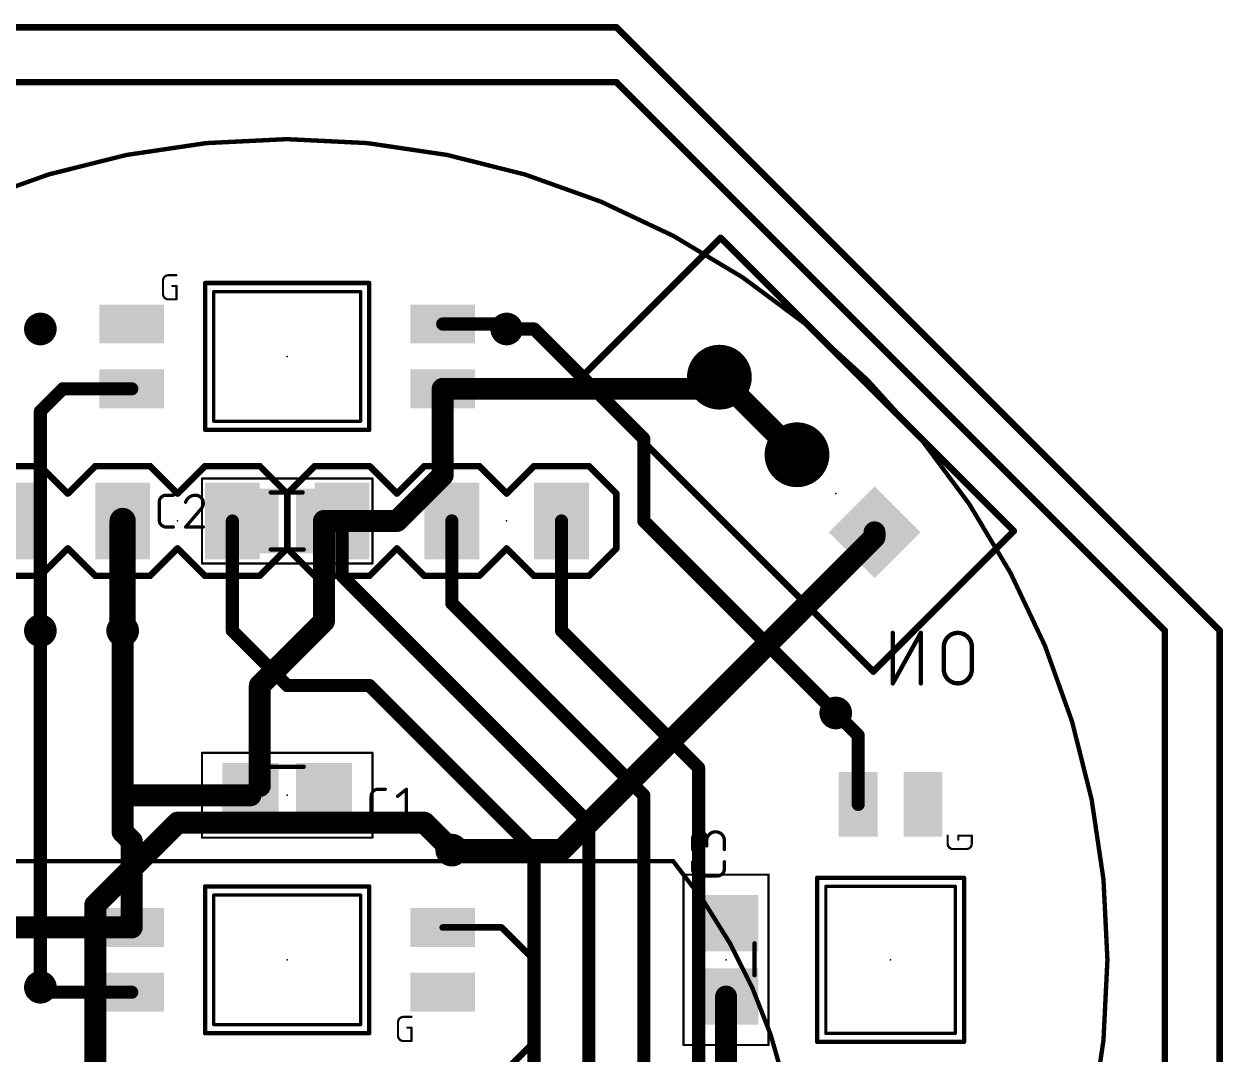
# Model space of a CAD drawing. Extents: x 3.7 to 47.1, y 3.7 to 47.1.
# Drawn here: x 19.31 to 47.07, y 23.22 to 47.07 of the extents above; entities that cross this region are included whole.
import ezdxf

# ---------------------------------------------------------------- set-up
doc = ezdxf.new("R2010")
doc.units = 0
for name, color, linetype in [('1', 12, 'CONTINUOUS'), ('16', 132, 'CONTINUOUS'), ('17', 110, 'CONTINUOUS'), ('18', 110, 'CONTINUOUS'), ('20', 31, 'CONTINUOUS'), ('21', 253, 'CONTINUOUS'), ('22', 253, 'CONTINUOUS'), ('23', 53, 'CONTINUOUS'), ('24', 53, 'CONTINUOUS'), ('25', 253, 'CONTINUOUS'), ('39', 12, 'CONTINUOUS'), ('51', 253, 'CONTINUOUS'), ('52', 253, 'CONTINUOUS')]:
    doc.layers.add(name, color=color, linetype=linetype)

# ---------------------------------------------------------------- blocks, each defined once
blk = doc.blocks.new('RECT')
blk.add_solid([(-0.5, -0.5), (0.5, -0.5), (-0.5, 0.5), (0.5, 0.5)])
blk = doc.blocks.new('SQUAREP')
blk.add_solid([(-0.5, -0.5), (0.5, -0.5), (-0.5, 0.5), (0.5, 0.5)])
blk = doc.blocks.new('ROUNDP')
at = {"const_width": 0.5}
blk.add_lwpolyline([(0, -0.25, 1), (0, 0.25, 1), (0, -0.25)], format="xyb", dxfattribs=at)
blk = doc.blocks.new('ROUNDV')
at = {"const_width": 0.5}
blk.add_lwpolyline([(0, -0.25, 1), (0, 0.25, 1), (0, -0.25)], format="xyb", dxfattribs=at)

msp = doc.modelspace()

# ---------------------------------------------------------------- linework, layer by layer
at = {"layer": '1'}
for points, const_width in [([(17.78, 45.72), (33.02, 45.72)], 0.1524), ([(33.02, 45.72), (45.72, 33.02)], 0.1524), ([(29, 40.12), (30.365, 40.12)], 0.3048), ([(30.365, 40.12), (30.48, 40.005)], 0.3048), ([(35.1368, 38.62), (35.4059, 38.8891)], 0.508), ([(35.4059, 38.8891), (37.202, 37.093)], 0.508), ([(29, 36.62), (29, 38.62)], 0.508), ([(29, 38.62), (35.1368, 38.62)], 0.508), ([(19.685, 38.1), (20.205, 38.62)], 0.3048), ([(20.205, 38.62), (21.8, 38.62)], 0.3048), ([(19.685, 33.02), (19.685, 38.1)], 0.3048), ([(27.94, 35.56), (29, 36.62)], 0.508), ([(26.25, 35.56), (27.94, 35.56)], 0.508), ([(26.25, 33.235), (26.25, 35.56)], 0.508), ([(38.998, 35.188), (38.998, 35.297)], 0.508), ([(31.75, 27.94), (38.998, 35.188)], 0.508), ([(24.765, 31.75), (26.25, 33.235)], 0.508), ([(21.59, 33.02), (21.59, 29.21)], 0.508), ([(45.72, 33.02), (45.72, 4.859)], 0.1524), ([(24.765, 29.425), (24.765, 31.75)], 0.508), ([(38.62, 30.595), (38.1, 31.115)], 0.3048), ([(38.62, 29), (38.62, 30.595)], 0.3048), ([(21.59, 29.21), (21.59, 28.36)], 0.508), ([(24.55, 29.21), (21.59, 29.21)], 0.508), ([(24.55, 29.21), (24.765, 29.425)], 0.3048), ([(21.59, 28.36), (21.8, 28.15)], 0.508), ([(21.8, 26.15), (21.8, 28.15)], 0.508), ([(29.21, 27.94), (31.75, 27.94)], 0.508), ([(17.26, 26.15), (21.8, 26.15)], 0.508), ([(29, 26.15), (30.365, 26.15)], 0.1524), ([(30.365, 26.15), (31.115, 25.4)], 0.1524), ([(31.115, 25.4), (31.115, 23.495)], 0.1524), ([(19.8, 24.65), (19.685, 24.765)], 0.3048), ([(21.8, 24.65), (19.8, 24.65)], 0.3048), ([(35.56, 24.55), (35.56, 21.8)], 0.508), ([(31.115, 23.495), (30.48, 22.86)], 0.1524)]:
    msp.add_lwpolyline(points, dxfattribs=dict(at, const_width=const_width))
for points, const_width in [([(33.0469, 45.7469, 1), (32.9931, 45.6931)], 0.0762), ([(33.02, 45.6819, 1), (33.02, 45.7581)], 0.0762), ([(29, 40.1962, 1), (29, 40.0438)], 0.1524), ([(30.4189, 40.1739, 1), (30.3111, 40.0661)], 0.1524), ([(30.365, 40.0438, 1), (30.365, 40.1962)], 0.1524), ([(30.4261, 39.9511, 1), (30.5339, 40.0589)], 0.1524), ([(35.4957, 38.9789, 1), (35.3161, 38.7993)], 0.254), ([(35.4957, 38.7993, 1), (35.3161, 38.9789)], 0.254), ([(29.127, 38.62, 1), (28.873, 38.62)], 0.254), ([(29, 38.747, 1), (29, 38.493)], 0.254), ([(35.1368, 38.493, 1), (35.1368, 38.747)], 0.254), ([(20.205, 38.6962, 1), (20.205, 38.5438)], 0.1524), ([(20.2589, 38.5661, 1), (20.1511, 38.6739)], 0.1524), ([(21.8, 38.5438, 1), (21.8, 38.6962)], 0.1524), ([(35.047, 38.7098, 1), (35.2266, 38.5302)], 0.254), ([(19.7612, 38.1, 1), (19.6088, 38.1)], 0.1524), ([(19.6311, 38.1539, 1), (19.7389, 38.0461)], 0.1524), ([(37.1122, 37.0032, 1), (37.2918, 37.1828)], 0.254), ([(28.873, 36.62, 1), (29.127, 36.62)], 0.254), ([(29.0898, 36.5302, 1), (28.9102, 36.7098)], 0.254), ([(26.25, 35.687, 1), (26.25, 35.433)], 0.254), ([(26.377, 35.56, 1), (26.123, 35.56)], 0.254), ([(27.94, 35.433, 1), (27.94, 35.687)], 0.254), ([(27.8502, 35.6498, 1), (28.0298, 35.4702)], 0.254), ([(39.125, 35.297, 1), (38.871, 35.297)], 0.254), ([(38.871, 35.188, 1), (39.125, 35.188)], 0.254), ([(39.0878, 35.0982, 1), (38.9082, 35.2778)], 0.254), ([(26.123, 33.235, 1), (26.377, 33.235)], 0.254), ([(26.3398, 33.1452, 1), (26.1602, 33.3248)], 0.254), ([(19.6088, 33.02, 1), (19.7612, 33.02)], 0.1524), ([(21.717, 33.02, 1), (21.463, 33.02)], 0.254), ([(45.7581, 33.02, 1), (45.6819, 33.02)], 0.0762), ([(45.6931, 32.9931, 1), (45.7469, 33.0469)], 0.0762), ([(24.892, 31.75, 1), (24.638, 31.75)], 0.254), ([(24.6752, 31.8398, 1), (24.8548, 31.6602)], 0.254), ([(38.1539, 31.1689, 1), (38.0461, 31.0611)], 0.1524), ([(38.6962, 30.595, 1), (38.5438, 30.595)], 0.1524), ([(38.5661, 30.5411, 1), (38.6739, 30.6489)], 0.1524), ([(21.717, 29.21, 1), (21.463, 29.21)], 0.254), ([(21.59, 29.337, 1), (21.59, 29.083)], 0.254), ([(24.55, 29.083, 1), (24.55, 29.337)], 0.254), ([(24.638, 29.425, 1), (24.892, 29.425)], 0.254), ([(24.8189, 29.3711, 1), (24.7111, 29.4789)], 0.1524), ([(21.463, 29.21, 1), (21.717, 29.21)], 0.254), ([(24.4961, 29.2639, 1), (24.6039, 29.1561)], 0.1524), ([(38.5438, 29, 1), (38.6962, 29)], 0.1524), ([(21.6798, 28.4498, 1), (21.5002, 28.2702)], 0.254), ([(21.463, 28.36, 1), (21.717, 28.36)], 0.254), ([(21.927, 28.15, 1), (21.673, 28.15)], 0.254), ([(21.7102, 28.0602, 1), (21.8898, 28.2398)], 0.254), ([(29.21, 28.067, 1), (29.21, 27.813)], 0.254), ([(31.6602, 28.0298, 1), (31.8398, 27.8502)], 0.254), ([(31.75, 27.813, 1), (31.75, 28.067)], 0.254), ([(21.8, 26.023, 1), (21.8, 26.277)], 0.254), ([(21.673, 26.15, 1), (21.927, 26.15)], 0.254), ([(29, 26.1881, 1), (29, 26.1119)], 0.0762), ([(30.3919, 26.1769, 1), (30.3381, 26.1231)], 0.0762), ([(30.365, 26.1119, 1), (30.365, 26.1881)], 0.0762), ([(31.1531, 25.4, 1), (31.0769, 25.4)], 0.0762), ([(31.0881, 25.3731, 1), (31.1419, 25.4269)], 0.0762), ([(19.7389, 24.8189, 1), (19.6311, 24.7111)], 0.1524), ([(19.8, 24.7262, 1), (19.8, 24.5738)], 0.1524), ([(19.7461, 24.5961, 1), (19.8539, 24.7039)], 0.1524), ([(21.8, 24.5738, 1), (21.8, 24.7262)], 0.1524), ([(35.687, 24.55, 1), (35.433, 24.55)], 0.254), ([(31.0769, 23.495, 1), (31.1531, 23.495)], 0.0762), ([(31.1419, 23.4681, 1), (31.0881, 23.5219)], 0.0762)]:
    msp.add_lwpolyline(points, format="xyb", dxfattribs=dict(at, const_width=const_width))
at = {"layer": '16'}
for points, const_width in [([(18.415, 46.99), (33.02, 46.99)], 0.1524), ([(33.02, 46.99), (46.99, 33.02)], 0.1524), ([(30.48, 40.005), (31.115, 40.005)], 0.3048), ([(31.115, 40.005), (33.655, 37.465)], 0.3048), ([(33.655, 37.465), (33.655, 35.56)], 0.3048), ([(21.59, 35.56), (21.59, 33.02)], 0.6096), ([(24.13, 33.02), (24.13, 35.56)], 0.3048), ([(26.67, 34.29), (26.67, 35.56)], 0.3048), ([(29.21, 33.655), (29.21, 35.56)], 0.3048), ([(31.75, 33.02), (31.75, 35.56)], 0.3048), ([(33.655, 35.56), (38.1, 31.115)], 0.3048), ([(32.385, 28.575), (26.67, 34.29)], 0.3048), ([(33.655, 29.21), (29.21, 33.655)], 0.3048), ([(19.685, 33.02), (19.685, 24.765)], 0.3048), ([(25.4, 31.75), (24.13, 33.02)], 0.3048), ([(34.925, 29.845), (31.75, 33.02)], 0.3048), ([(46.99, 33.02), (46.99, 17.145)], 0.1524), ([(27.305, 31.75), (25.4, 31.75)], 0.3048), ([(31.115, 27.94), (27.305, 31.75)], 0.3048), ([(34.925, 17.145), (34.925, 29.845)], 0.3048), ([(33.655, 17.78), (33.655, 29.21)], 0.3048), ([(20.955, 26.67), (22.86, 28.575)], 0.508), ([(22.86, 28.575), (28.575, 28.575)], 0.508), ([(28.575, 28.575), (29.21, 27.94)], 0.508), ([(32.385, 19.05), (32.385, 28.575)], 0.3048), ([(31.115, 20.32), (31.115, 27.94)], 0.3048), ([(20.955, 17.145), (20.955, 26.67)], 0.508)]:
    msp.add_lwpolyline(points, dxfattribs=dict(at, const_width=const_width))
for points, const_width in [([(33.0469, 47.0169, 1), (32.9931, 46.9631)], 0.0762), ([(33.02, 46.9519, 1), (33.02, 47.0281)], 0.0762), ([(30.48, 40.0812, 1), (30.48, 39.9288)], 0.1524), ([(31.1689, 40.0589, 1), (31.0611, 39.9511)], 0.1524), ([(31.115, 39.9288, 1), (31.115, 40.0812)], 0.1524), ([(33.7312, 37.465, 1), (33.5788, 37.465)], 0.1524), ([(33.6011, 37.4111, 1), (33.7089, 37.5189)], 0.1524), ([(21.7424, 35.56, 1), (21.4376, 35.56)], 0.3048), ([(24.2062, 35.56, 1), (24.0538, 35.56)], 0.1524), ([(26.7462, 35.56, 1), (26.5938, 35.56)], 0.1524), ([(29.2862, 35.56, 1), (29.1338, 35.56)], 0.1524), ([(31.8262, 35.56, 1), (31.6738, 35.56)], 0.1524), ([(33.7089, 35.6139, 1), (33.6011, 35.5061)], 0.1524), ([(33.5788, 35.56, 1), (33.7312, 35.56)], 0.1524), ([(26.7239, 34.3439, 1), (26.6161, 34.2361)], 0.1524), ([(26.5938, 34.29, 1), (26.7462, 34.29)], 0.1524), ([(29.2639, 33.7089, 1), (29.1561, 33.6011)], 0.1524), ([(29.1338, 33.655, 1), (29.2862, 33.655)], 0.1524), ([(19.7612, 33.02, 1), (19.6088, 33.02)], 0.1524), ([(21.4376, 33.02, 1), (21.7424, 33.02)], 0.3048), ([(24.1839, 33.0739, 1), (24.0761, 32.9661)], 0.1524), ([(24.0538, 33.02, 1), (24.2062, 33.02)], 0.1524), ([(31.8039, 33.0739, 1), (31.6961, 32.9661)], 0.1524), ([(31.6738, 33.02, 1), (31.8262, 33.02)], 0.1524), ([(47.0281, 33.02, 1), (46.9519, 33.02)], 0.0762), ([(46.9631, 32.9931, 1), (47.0169, 33.0469)], 0.0762), ([(25.4, 31.8262, 1), (25.4, 31.6738)], 0.1524), ([(25.3461, 31.6961, 1), (25.4539, 31.8039)], 0.1524), ([(27.3589, 31.8039, 1), (27.2511, 31.6961)], 0.1524), ([(27.305, 31.6738, 1), (27.305, 31.8262)], 0.1524), ([(38.0461, 31.0611, 1), (38.1539, 31.1689)], 0.1524), ([(35.0012, 29.845, 1), (34.8488, 29.845)], 0.1524), ([(34.8711, 29.7911, 1), (34.9789, 29.8989)], 0.1524), ([(33.7312, 29.21, 1), (33.5788, 29.21)], 0.1524), ([(33.6011, 29.1561, 1), (33.7089, 29.2639)], 0.1524), ([(22.86, 28.702, 1), (22.86, 28.448)], 0.254), ([(22.9498, 28.4852, 1), (22.7702, 28.6648)], 0.254), ([(28.6648, 28.6648, 1), (28.4852, 28.4852)], 0.254), ([(28.575, 28.448, 1), (28.575, 28.702)], 0.254), ([(32.4612, 28.575, 1), (32.3088, 28.575)], 0.1524), ([(32.3311, 28.5211, 1), (32.4389, 28.6289)], 0.1524), ([(29.1202, 27.8502, 1), (29.2998, 28.0298)], 0.254), ([(31.1912, 27.94, 1), (31.0388, 27.94)], 0.1524), ([(31.0611, 27.8861, 1), (31.1689, 27.9939)], 0.1524), ([(21.082, 26.67, 1), (20.828, 26.67)], 0.254), ([(20.8652, 26.7598, 1), (21.0448, 26.5802)], 0.254), ([(19.6088, 24.765, 1), (19.7612, 24.765)], 0.1524)]:
    msp.add_lwpolyline(points, format="xyb", dxfattribs=dict(at, const_width=const_width))
at = {"layer": '20'}
for points, const_width in [([(25.39, 6.4, 1), (25.39, 44.4, 1), (25.39, 6.4)], 0.1016), ([(23.7, 40.8891, 1), (23.7, 40.851)], 0.0381), ([(23.7191, 40.87, 1), (23.681, 40.87)], 0.0381), ([(27.1191, 40.87, 1), (27.081, 40.87)], 0.0381), ([(27.1, 40.851, 1), (27.1, 40.8891)], 0.0381), ([(23.7, 37.8891, 1), (23.7, 37.851)], 0.0381), ([(23.681, 37.87, 1), (23.7191, 37.87)], 0.0381), ([(27.081, 37.87, 1), (27.1191, 37.87)], 0.0381), ([(27.1, 37.851, 1), (27.1, 37.8891)], 0.0381), ([(23.7, 26.9191, 1), (23.7, 26.881)], 0.0381), ([(23.7191, 26.9, 1), (23.681, 26.9)], 0.0381), ([(27.1191, 26.9, 1), (27.081, 26.9)], 0.0381), ([(27.1, 26.881, 1), (27.1, 26.9191)], 0.0381), ([(37.8891, 27.1, 1), (37.851, 27.1)], 0.0381), ([(37.87, 27.1191, 1), (37.87, 27.081)], 0.0381), ([(40.8891, 27.1, 1), (40.851, 27.1)], 0.0381), ([(40.87, 27.081, 1), (40.87, 27.1191)], 0.0381), ([(23.7, 23.9191, 1), (23.7, 23.881)], 0.0381), ([(23.681, 23.9, 1), (23.7191, 23.9)], 0.0381), ([(27.081, 23.9, 1), (27.1191, 23.9)], 0.0381), ([(27.1, 23.881, 1), (27.1, 23.9191)], 0.0381), ([(37.87, 23.7191, 1), (37.87, 23.681)], 0.0381), ([(37.851, 23.7, 1), (37.8891, 23.7)], 0.0381), ([(40.851, 23.7, 1), (40.8891, 23.7)], 0.0381), ([(40.87, 23.681, 1), (40.87, 23.7191)], 0.0381)]:
    msp.add_lwpolyline(points, format="xyb", dxfattribs=dict(at, const_width=const_width))
at = {"layer": '20', "const_width": 0.0762}
for points in [[(23.7, 37.87), (23.7, 40.87)], [(23.7, 40.87), (27.1, 40.87)], [(27.1, 40.87), (27.1, 37.87)], [(27.1, 37.87), (23.7, 37.87)], [(23.7, 26.9), (27.1, 26.9)], [(23.7, 23.9), (23.7, 26.9)], [(27.1, 26.9), (27.1, 23.9)], [(37.87, 23.7), (37.87, 27.1)], [(37.87, 27.1), (40.87, 27.1)], [(40.87, 27.1), (40.87, 23.7)], [(27.1, 23.9), (23.7, 23.9)], [(40.87, 23.7), (37.87, 23.7)]]:
    msp.add_lwpolyline(points, dxfattribs=at)
at = {"layer": '21'}
for points, const_width in [([(35.4342, 42.1135), (32.1815, 38.8608)], 0.1524), ([(42.2224, 35.3253), (35.4342, 42.1135)], 0.1524), ([(22.5242, 40.815), (22.5242, 41.1254)], 0.0508), ([(22.6483, 41.2496), (22.8346, 41.2496)], 0.0508), ([(23.5, 37.67), (23.5, 41.07)], 0.1016), ([(23.5, 41.07), (27.3, 41.07)], 0.1016), ([(27.3, 41.07), (27.3, 37.67)], 0.1016), ([(22.7415, 41.0012), (22.8346, 41.0012)], 0.0508), ([(22.8346, 41.0012), (22.8346, 40.6908)], 0.0508), ([(22.8346, 40.6908), (22.6483, 40.6908)], 0.0508), ([(32.1815, 38.8608), (38.9697, 32.0726)], 0.1524), ([(27.3, 37.67), (23.5, 37.67)], 0.1016), ([(38.9697, 32.0726), (42.2224, 35.3253)], 0.1524), ([(40.6908, 28.0896), (40.6908, 28.2758)], 0.0508), ([(40.9392, 28.1827), (40.9392, 28.2758)], 0.0508), ([(40.9392, 28.2758), (41.2496, 28.2758)], 0.0508), ([(41.2496, 28.2758), (41.2496, 28.0896)], 0.0508), ([(41.1254, 27.9654), (40.815, 27.9654)], 0.0508), ([(37.67, 23.5), (37.67, 27.3)], 0.1016), ([(37.67, 27.3), (41.07, 27.3)], 0.1016), ([(41.07, 27.3), (41.07, 23.5)], 0.1016), ([(23.5, 27.1), (27.3, 27.1)], 0.1016), ([(23.5, 23.7), (23.5, 27.1)], 0.1016), ([(27.3, 27.1), (27.3, 23.7)], 0.1016), ([(27.9654, 23.6446), (27.9654, 23.955)], 0.0508), ([(28.0896, 24.0792), (28.2758, 24.0792)], 0.0508), ([(27.3, 23.7), (23.5, 23.7)], 0.1016), ([(28.1827, 23.8308), (28.2758, 23.8308)], 0.0508), ([(28.2758, 23.8308), (28.2758, 23.5204)], 0.0508), ([(28.2758, 23.5204), (28.0896, 23.5204)], 0.0508), ([(41.07, 23.5), (37.67, 23.5)], 0.1016)]:
    msp.add_lwpolyline(points, dxfattribs=dict(at, const_width=const_width))
for points, const_width in [([(35.4611, 42.1404, 1), (35.4073, 42.0865)], 0.0762), ([(35.4611, 42.0865, 1), (35.4073, 42.1404)], 0.0762), ([(22.6483, 41.2496, 0.4142), (22.5242, 41.1254)], 0.0508), ([(22.5369, 41.1254, 1), (22.5115, 41.1254)], 0.0254), ([(22.5115, 41.1254, 1), (22.5369, 41.1254)], 0.0254), ([(22.6483, 41.2623, 1), (22.6483, 41.2369)], 0.0254), ([(22.6483, 41.2369, 1), (22.6483, 41.2623)], 0.0254), ([(22.8346, 41.2369, 1), (22.8346, 41.2623)], 0.0254), ([(23.5254, 41.07, 1), (23.4746, 41.07)], 0.0508), ([(23.5, 41.0954, 1), (23.5, 41.0446)], 0.0508), ([(27.3254, 41.07, 1), (27.2746, 41.07)], 0.0508), ([(27.3, 41.0446, 1), (27.3, 41.0954)], 0.0508), ([(22.5242, 40.815, 0.4142), (22.6483, 40.6908)], 0.0508), ([(22.5369, 40.815, 1), (22.5115, 40.815)], 0.0254), ([(22.5115, 40.815, 1), (22.5369, 40.815)], 0.0254), ([(22.7415, 41.0139, 1), (22.7415, 40.9885)], 0.0254), ([(22.8473, 41.0012, 1), (22.8219, 41.0012)], 0.0254), ([(22.8346, 40.9885, 1), (22.8346, 41.0139)], 0.0254), ([(22.6483, 40.7035, 1), (22.6483, 40.6781)], 0.0254), ([(22.6483, 40.6781, 1), (22.6483, 40.7035)], 0.0254), ([(22.8219, 40.6908, 1), (22.8473, 40.6908)], 0.0254), ([(22.8346, 40.6781, 1), (22.8346, 40.7035)], 0.0254), ([(32.2085, 38.8877, 1), (32.1546, 38.8338)], 0.0762), ([(32.1546, 38.8877, 1), (32.2085, 38.8338)], 0.0762), ([(23.5, 37.6954, 1), (23.5, 37.6446)], 0.0508), ([(23.4746, 37.67, 1), (23.5254, 37.67)], 0.0508), ([(27.2746, 37.67, 1), (27.3254, 37.67)], 0.0508), ([(27.3, 37.6446, 1), (27.3, 37.6954)], 0.0508), ([(42.2494, 35.2983, 1), (42.1955, 35.3522)], 0.0762), ([(42.1955, 35.2983, 1), (42.2494, 35.3522)], 0.0762), ([(38.9428, 32.0995, 1), (38.9967, 32.0456)], 0.0762), ([(38.9428, 32.0456, 1), (38.9967, 32.0995)], 0.0762), ([(40.7035, 28.2758, 1), (40.6781, 28.2758)], 0.0254), ([(40.6908, 28.0896, 0.4142), (40.815, 27.9654)], 0.0508), ([(40.7035, 28.0896, 1), (40.6781, 28.0896)], 0.0254), ([(40.6781, 28.0896, 1), (40.7035, 28.0896)], 0.0254), ([(40.9519, 28.2758, 1), (40.9265, 28.2758)], 0.0254), ([(40.9392, 28.2885, 1), (40.9392, 28.2631)], 0.0254), ([(40.9265, 28.1827, 1), (40.9519, 28.1827)], 0.0254), ([(41.1254, 27.9654, 0.4142), (41.2496, 28.0896)], 0.0508), ([(41.2623, 28.2758, 1), (41.2369, 28.2758)], 0.0254), ([(41.2623, 28.0896, 1), (41.2369, 28.0896)], 0.0254), ([(41.2369, 28.0896, 1), (41.2623, 28.0896)], 0.0254), ([(41.2496, 28.2631, 1), (41.2496, 28.2885)], 0.0254), ([(40.815, 27.9781, 1), (40.815, 27.9527)], 0.0254), ([(40.815, 27.9527, 1), (40.815, 27.9781)], 0.0254), ([(41.1254, 27.9781, 1), (41.1254, 27.9527)], 0.0254), ([(41.1254, 27.9527, 1), (41.1254, 27.9781)], 0.0254), ([(37.6954, 27.3, 1), (37.6446, 27.3)], 0.0508), ([(37.67, 27.3254, 1), (37.67, 27.2746)], 0.0508), ([(41.0954, 27.3, 1), (41.0446, 27.3)], 0.0508), ([(41.07, 27.2746, 1), (41.07, 27.3254)], 0.0508), ([(23.5, 27.1254, 1), (23.5, 27.0746)], 0.0508), ([(23.5254, 27.1, 1), (23.4746, 27.1)], 0.0508), ([(27.3254, 27.1, 1), (27.2746, 27.1)], 0.0508), ([(27.3, 27.0746, 1), (27.3, 27.1254)], 0.0508), ([(28.0896, 24.0792, 0.4142), (27.9654, 23.955)], 0.0508), ([(27.9781, 23.955, 1), (27.9527, 23.955)], 0.0254), ([(27.9527, 23.955, 1), (27.9781, 23.955)], 0.0254), ([(28.0896, 24.0919, 1), (28.0896, 24.0665)], 0.0254), ([(28.0896, 24.0665, 1), (28.0896, 24.0919)], 0.0254), ([(28.2758, 24.0665, 1), (28.2758, 24.0919)], 0.0254), ([(23.5, 23.7254, 1), (23.5, 23.6746)], 0.0508), ([(23.4746, 23.7, 1), (23.5254, 23.7)], 0.0508), ([(27.2746, 23.7, 1), (27.3254, 23.7)], 0.0508), ([(27.3, 23.6746, 1), (27.3, 23.7254)], 0.0508), ([(27.9654, 23.6446, 0.4142), (28.0896, 23.5204)], 0.0508), ([(27.9781, 23.6446, 1), (27.9527, 23.6446)], 0.0254), ([(27.9527, 23.6446, 1), (27.9781, 23.6446)], 0.0254), ([(28.1827, 23.8435, 1), (28.1827, 23.8181)], 0.0254), ([(28.2885, 23.8308, 1), (28.2631, 23.8308)], 0.0254), ([(28.2758, 23.8181, 1), (28.2758, 23.8435)], 0.0254), ([(28.0896, 23.5331, 1), (28.0896, 23.5077)], 0.0254), ([(28.0896, 23.5077, 1), (28.0896, 23.5331)], 0.0254), ([(28.2631, 23.5204, 1), (28.2885, 23.5204)], 0.0254), ([(28.2758, 23.5077, 1), (28.2758, 23.5331)], 0.0254), ([(37.67, 23.5254, 1), (37.67, 23.4746)], 0.0508), ([(37.6446, 23.5, 1), (37.6954, 23.5)], 0.0508), ([(41.0446, 23.5, 1), (41.0954, 23.5)], 0.0508), ([(41.07, 23.4746, 1), (41.07, 23.5254)], 0.0508)]:
    msp.add_lwpolyline(points, format="xyb", dxfattribs=dict(at, const_width=const_width))
at = {"layer": '22'}
for points, const_width in [([(19.685, 36.83), (18.415, 36.83)], 0.1524), ([(20.32, 36.195), (19.685, 36.83)], 0.1524), ([(20.955, 36.83), (20.32, 36.195)], 0.1524), ([(22.225, 36.83), (20.955, 36.83)], 0.1524), ([(22.86, 36.195), (22.225, 36.83)], 0.1524), ([(23.495, 36.83), (22.86, 36.195)], 0.1524), ([(24.765, 36.83), (23.495, 36.83)], 0.1524), ([(24.765, 36.83), (25.4, 36.195)], 0.1524), ([(26.035, 36.83), (25.4, 36.195)], 0.1524), ([(27.305, 36.83), (26.035, 36.83)], 0.1524), ([(27.94, 36.195), (27.305, 36.83)], 0.1524), ([(28.575, 36.83), (27.94, 36.195)], 0.1524), ([(29.845, 36.83), (28.575, 36.83)], 0.1524), ([(30.48, 36.195), (29.845, 36.83)], 0.1524), ([(31.115, 36.83), (30.48, 36.195)], 0.1524), ([(32.385, 36.83), (31.115, 36.83)], 0.1524), ([(32.385, 36.83), (33.02, 36.195)], 0.1524), ([(25.4, 36.195), (25.4, 34.925)], 0.1524), ([(25.4, 36.195), (25.4, 34.925)], 0.1524), ([(33.02, 36.195), (33.02, 34.925)], 0.1524), ([(19.685, 34.29), (20.32, 34.925)], 0.1524), ([(20.32, 34.925), (20.955, 34.29)], 0.1524), ([(22.225, 34.29), (22.86, 34.925)], 0.1524), ([(22.86, 34.925), (23.495, 34.29)], 0.1524), ([(25.4, 34.925), (24.765, 34.29)], 0.1524), ([(25.4, 34.925), (26.035, 34.29)], 0.1524), ([(27.305, 34.29), (27.94, 34.925)], 0.1524), ([(27.94, 34.925), (28.575, 34.29)], 0.1524), ([(29.845, 34.29), (30.48, 34.925)], 0.1524), ([(30.48, 34.925), (31.115, 34.29)], 0.1524), ([(33.02, 34.925), (32.385, 34.29)], 0.1524), ([(18.415, 34.29), (19.685, 34.29)], 0.1524), ([(20.955, 34.29), (22.225, 34.29)], 0.1524), ([(23.495, 34.29), (24.765, 34.29)], 0.1524), ([(26.035, 34.29), (27.305, 34.29)], 0.1524), ([(28.575, 34.29), (29.845, 34.29)], 0.1524), ([(31.115, 34.29), (32.385, 34.29)], 0.1524), ([(34.335, 27.685), (18.335, 27.685)], 0.1016)]:
    msp.add_lwpolyline(points, dxfattribs=dict(at, const_width=const_width))
for points, const_width in [([(19.7119, 36.8569, 1), (19.6581, 36.8031)], 0.0762), ([(19.685, 36.7919, 1), (19.685, 36.8681)], 0.0762), ([(20.955, 36.8681, 1), (20.955, 36.7919)], 0.0762), ([(20.9819, 36.8031, 1), (20.9281, 36.8569)], 0.0762), ([(22.2519, 36.8569, 1), (22.1981, 36.8031)], 0.0762), ([(22.225, 36.7919, 1), (22.225, 36.8681)], 0.0762), ([(23.495, 36.8681, 1), (23.495, 36.7919)], 0.0762), ([(23.5219, 36.8031, 1), (23.4681, 36.8569)], 0.0762), ([(24.7919, 36.8569, 1), (24.7381, 36.8031)], 0.0762), ([(24.765, 36.7919, 1), (24.765, 36.8681)], 0.0762), ([(26.035, 36.8681, 1), (26.035, 36.7919)], 0.0762), ([(26.0619, 36.8031, 1), (26.0081, 36.8569)], 0.0762), ([(27.3319, 36.8569, 1), (27.2781, 36.8031)], 0.0762), ([(27.305, 36.7919, 1), (27.305, 36.8681)], 0.0762), ([(28.575, 36.8681, 1), (28.575, 36.7919)], 0.0762), ([(28.6019, 36.8031, 1), (28.5481, 36.8569)], 0.0762), ([(29.8719, 36.8569, 1), (29.8181, 36.8031)], 0.0762), ([(29.845, 36.7919, 1), (29.845, 36.8681)], 0.0762), ([(31.115, 36.8681, 1), (31.115, 36.7919)], 0.0762), ([(31.1419, 36.8031, 1), (31.0881, 36.8569)], 0.0762), ([(32.4119, 36.8569, 1), (32.3581, 36.8031)], 0.0762), ([(32.385, 36.7919, 1), (32.385, 36.8681)], 0.0762), ([(20.2931, 36.2219, 1), (20.3469, 36.1681)], 0.0762), ([(20.2931, 36.1681, 1), (20.3469, 36.2219)], 0.0762), ([(22.8331, 36.2219, 1), (22.8869, 36.1681)], 0.0762), ([(22.8331, 36.1681, 1), (22.8869, 36.2219)], 0.0762), ([(25.4381, 36.195, 1), (25.3619, 36.195)], 0.0762), ([(25.4381, 36.195, 1), (25.3619, 36.195)], 0.0762), ([(25.3731, 36.2219, 1), (25.4269, 36.1681)], 0.0762), ([(25.3731, 36.1681, 1), (25.4269, 36.2219)], 0.0762), ([(27.9131, 36.2219, 1), (27.9669, 36.1681)], 0.0762), ([(27.9131, 36.1681, 1), (27.9669, 36.2219)], 0.0762), ([(30.4531, 36.2219, 1), (30.5069, 36.1681)], 0.0762), ([(30.4531, 36.1681, 1), (30.5069, 36.2219)], 0.0762), ([(33.0581, 36.195, 1), (32.9819, 36.195)], 0.0762), ([(32.9931, 36.1681, 1), (33.0469, 36.2219)], 0.0762), ([(20.3469, 34.9519, 1), (20.2931, 34.8981)], 0.0762), ([(20.3469, 34.8981, 1), (20.2931, 34.9519)], 0.0762), ([(22.8869, 34.9519, 1), (22.8331, 34.8981)], 0.0762), ([(22.8869, 34.8981, 1), (22.8331, 34.9519)], 0.0762), ([(25.4269, 34.9519, 1), (25.3731, 34.8981)], 0.0762), ([(25.4269, 34.8981, 1), (25.3731, 34.9519)], 0.0762), ([(27.9669, 34.9519, 1), (27.9131, 34.8981)], 0.0762), ([(27.9669, 34.8981, 1), (27.9131, 34.9519)], 0.0762), ([(30.5069, 34.9519, 1), (30.4531, 34.8981)], 0.0762), ([(30.5069, 34.8981, 1), (30.4531, 34.9519)], 0.0762), ([(33.0469, 34.8981, 1), (32.9931, 34.9519)], 0.0762), ([(25.3619, 34.925, 1), (25.4381, 34.925)], 0.0762), ([(25.3619, 34.925, 1), (25.4381, 34.925)], 0.0762), ([(32.9819, 34.925, 1), (33.0581, 34.925)], 0.0762), ([(19.6581, 34.3169, 1), (19.7119, 34.2631)], 0.0762), ([(19.685, 34.2519, 1), (19.685, 34.3281)], 0.0762), ([(20.955, 34.3281, 1), (20.955, 34.2519)], 0.0762), ([(20.9281, 34.2631, 1), (20.9819, 34.3169)], 0.0762), ([(22.1981, 34.3169, 1), (22.2519, 34.2631)], 0.0762), ([(22.225, 34.2519, 1), (22.225, 34.3281)], 0.0762), ([(23.495, 34.3281, 1), (23.495, 34.2519)], 0.0762), ([(23.4681, 34.2631, 1), (23.5219, 34.3169)], 0.0762), ([(24.7381, 34.3169, 1), (24.7919, 34.2631)], 0.0762), ([(24.765, 34.2519, 1), (24.765, 34.3281)], 0.0762), ([(26.035, 34.3281, 1), (26.035, 34.2519)], 0.0762), ([(26.0081, 34.2631, 1), (26.0619, 34.3169)], 0.0762), ([(27.2781, 34.3169, 1), (27.3319, 34.2631)], 0.0762), ([(27.305, 34.2519, 1), (27.305, 34.3281)], 0.0762), ([(28.575, 34.3281, 1), (28.575, 34.2519)], 0.0762), ([(28.5481, 34.2631, 1), (28.6019, 34.3169)], 0.0762), ([(29.8181, 34.3169, 1), (29.8719, 34.2631)], 0.0762), ([(29.845, 34.2519, 1), (29.845, 34.3281)], 0.0762), ([(31.115, 34.3281, 1), (31.115, 34.2519)], 0.0762), ([(31.0881, 34.2631, 1), (31.1419, 34.3169)], 0.0762), ([(32.3581, 34.3169, 1), (32.4119, 34.2631)], 0.0762), ([(32.385, 34.2519, 1), (32.385, 34.3281)], 0.0762), ([(34.335, 11.685, 0.364), (34.335, 27.685)], 0.1016), ([(34.3545, 27.7013, 1), (34.3155, 27.6687)], 0.0508), ([(34.335, 27.6596, 1), (34.335, 27.7104)], 0.0508)]:
    msp.add_lwpolyline(points, format="xyb", dxfattribs=dict(at, const_width=const_width))
at = {"layer": '23'}
for p in [(25.4, 39.37), (38.1, 36.195), (25.4, 35.56), (25.4, 29.21), (25.4, 25.4), (35.56, 25.4), (39.37, 25.4)]:
    msp.add_point(p, dxfattribs=at)
at = {"layer": '24'}
for p in [(22.86, 35.56), (30.48, 35.56)]:
    msp.add_point(p, dxfattribs=at)
at = {"layer": '25'}
for points, const_width in [([(22.5995, 36.1569, 0.4142), (22.4358, 35.9932)], 0.0762), ([(22.5995, 36.176, 1), (22.5995, 36.1379)], 0.0381), ([(22.5995, 36.1379, 1), (22.5995, 36.1759)], 0.0381), ([(22.7631, 36.1379, 1), (22.7631, 36.176)], 0.0381), ([(23.2727, 36.1569, 0.3252), (23.0477, 35.9932)], 0.0762), ([(23.2727, 36.176, 1), (23.2727, 36.1379)], 0.0381), ([(23.4569, 35.9728, 0.4142), (23.2727, 36.1569)], 0.0762), ([(23.2727, 36.1379, 1), (23.2727, 36.1759)], 0.0381), ([(22.4548, 35.9932, 1), (22.4167, 35.9932)], 0.0381), ([(22.4167, 35.9932, 1), (22.4548, 35.9932)], 0.0381), ([(23.0295, 35.9991, 1), (23.0658, 35.9873)], 0.0381), ([(23.3955, 35.8295, 0.2053), (23.4569, 35.9728)], 0.0762), ([(23.3824, 35.8433, 1), (23.4087, 35.8157)], 0.0381), ([(23.41, 35.8172, 1), (23.381, 35.8419)], 0.0381), ([(23.4759, 35.9727, 1), (23.4378, 35.9728)], 0.0381), ([(23.4378, 35.9728, 1), (23.4759, 35.9728)], 0.0381), ([(22.4548, 35.584, 1), (22.4167, 35.584)], 0.0381), ([(22.4167, 35.584, 1), (22.4548, 35.584)], 0.0381), ([(22.4358, 35.584, 0.4142), (22.5995, 35.4203)], 0.0762), ([(22.5995, 35.4394, 1), (22.5995, 35.4013)], 0.0381), ([(22.5995, 35.4013, 1), (22.5995, 35.4394)], 0.0381), ([(22.7631, 35.4013, 1), (22.7631, 35.4394)], 0.0381), ([(23.0477, 35.4394, 1), (23.0477, 35.4013)], 0.0381), ([(23.0332, 35.4326, 1), (23.0622, 35.408)], 0.0381), ([(23.4569, 35.4013, 1), (23.4569, 35.4394)], 0.0381), ([(27.5068, 29.3497, 0.4142), (27.3431, 29.186)], 0.0762), ([(27.3621, 29.186, 1), (27.324, 29.186)], 0.0381), ([(27.324, 29.186, 1), (27.3621, 29.186)], 0.0381), ([(27.5068, 29.3688, 1), (27.5068, 29.3307)], 0.0381), ([(27.5068, 29.3307, 1), (27.5068, 29.3687)], 0.0381), ([(27.6705, 29.3307, 1), (27.6705, 29.3688)], 0.0381), ([(27.9431, 29.2009, 1), (27.9669, 29.1711)], 0.0381), ([(28.1787, 29.3497, 1), (28.1406, 29.3497)], 0.0381), ([(28.1715, 29.3348, 1), (28.1477, 29.3646)], 0.0381), ([(27.3431, 28.7768, 0.4142), (27.5068, 28.6131)], 0.0762), ([(27.3621, 28.7768, 1), (27.324, 28.7768)], 0.0381), ([(27.324, 28.7768, 1), (27.3621, 28.7768)], 0.0381), ([(27.5068, 28.6322, 1), (27.5068, 28.5941)], 0.0381), ([(27.5068, 28.5941, 1), (27.5068, 28.6322)], 0.0381), ([(27.6705, 28.5941, 1), (27.6705, 28.6322)], 0.0381), ([(27.955, 28.6322, 1), (27.955, 28.5941)], 0.0381), ([(28.1406, 28.6131, 1), (28.1787, 28.6131)], 0.0381), ([(28.3642, 28.5941, 1), (28.3642, 28.6322)], 0.0381), ([(35.1127, 28.2005, 1), (34.7853, 28.2005)], 0.0762), ([(35.5219, 28.1596, 1), (35.1127, 28.1596)], 0.0762), ([(34.8043, 28.2005, 1), (34.7662, 28.2005)], 0.0381), ([(34.7662, 28.2005, 1), (34.8043, 28.2005)], 0.0381), ([(35.1317, 28.2005, 1), (35.0936, 28.2005)], 0.0381), ([(35.0936, 28.2005, 1), (35.1317, 28.2005)], 0.0381), ([(35.0936, 28.1596, 1), (35.1317, 28.1596)], 0.0381), ([(35.0936, 28.0368, 1), (35.1317, 28.0368)], 0.0381), ([(35.541, 28.1596, 1), (35.5029, 28.1596)], 0.0381), ([(35.5029, 28.1596, 1), (35.541, 28.1596)], 0.0381), ([(34.7662, 27.955, 1), (34.8043, 27.955)], 0.0381), ([(35.5029, 27.955, 1), (35.541, 27.955)], 0.0381), ([(34.8043, 27.6705, 1), (34.7662, 27.6705)], 0.0381), ([(34.8043, 27.5068, 1), (34.7662, 27.5068)], 0.0381), ([(34.7662, 27.5068, 1), (34.8043, 27.5068)], 0.0381), ([(34.7853, 27.5068, 0.4142), (34.949, 27.3431)], 0.0762), ([(35.3582, 27.3431, 0.4142), (35.5219, 27.5068)], 0.0762), ([(35.541, 27.6705, 1), (35.5029, 27.6705)], 0.0381), ([(35.541, 27.5068, 1), (35.5029, 27.5068)], 0.0381), ([(35.5029, 27.5068, 1), (35.541, 27.5068)], 0.0381), ([(34.949, 27.3621, 1), (34.949, 27.324)], 0.0381), ([(34.949, 27.324, 1), (34.949, 27.3621)], 0.0381), ([(35.3582, 27.3621, 1), (35.3582, 27.324)], 0.0381), ([(35.3582, 27.324, 1), (35.3582, 27.3621)], 0.0381)]:
    msp.add_lwpolyline(points, format="xyb", dxfattribs=dict(at, const_width=const_width))
at = {"layer": '25', "const_width": 0.0762}
for points in [[(22.5995, 36.1569), (22.7631, 36.1569)], [(22.4358, 35.584), (22.4358, 35.9932)], [(23.3955, 35.8295), (23.0477, 35.4203)], [(22.7631, 35.4203), (22.5995, 35.4203)], [(23.0477, 35.4203), (23.4569, 35.4203)], [(27.3431, 28.7768), (27.3431, 29.186)], [(27.5068, 29.3497), (27.6705, 29.3497)], [(27.955, 29.186), (28.1596, 29.3497)], [(28.1596, 29.3497), (28.1596, 28.6131)], [(27.6705, 28.6131), (27.5068, 28.6131)], [(27.955, 28.6131), (28.3642, 28.6131)], [(34.7853, 27.955), (34.7853, 28.2005)], [(35.1127, 28.2005), (35.1127, 28.0368)], [(35.5219, 27.955), (35.5219, 28.1596)], [(34.7853, 27.5068), (34.7853, 27.6705)], [(35.5219, 27.6705), (35.5219, 27.5068)], [(35.3582, 27.3431), (34.949, 27.3431)]]:
    msp.add_lwpolyline(points, dxfattribs=at)
at = {"layer": '39', "const_width": 0.0508}
for points in [[(23.427, 34.577), (23.427, 36.543)], [(23.427, 36.543), (27.373, 36.543)], [(27.373, 36.543), (27.373, 34.577)], [(27.373, 34.577), (23.427, 34.577)], [(23.427, 30.193), (27.373, 30.193)], [(23.427, 28.227), (23.427, 30.193)], [(27.373, 30.193), (27.373, 28.227)], [(27.373, 28.227), (23.427, 28.227)], [(34.577, 23.427), (34.577, 27.373)], [(34.577, 27.373), (36.543, 27.373)], [(36.543, 27.373), (36.543, 23.427)], [(36.543, 23.427), (34.577, 23.427)]]:
    msp.add_lwpolyline(points, dxfattribs=at)
at = {"layer": '39', "const_width": 0.0254}
for points in [[(23.4397, 36.543, 1), (23.4143, 36.543)], [(23.427, 36.5557, 1), (23.427, 36.5303)], [(27.3857, 36.543, 1), (27.3603, 36.543)], [(27.373, 36.5303, 1), (27.373, 36.5557)], [(23.427, 34.5897, 1), (23.427, 34.5643)], [(23.4143, 34.577, 1), (23.4397, 34.577)], [(27.3603, 34.577, 1), (27.3857, 34.577)], [(27.373, 34.5643, 1), (27.373, 34.5897)], [(23.427, 30.2057, 1), (23.427, 30.1803)], [(23.4397, 30.193, 1), (23.4143, 30.193)], [(27.3857, 30.193, 1), (27.3603, 30.193)], [(27.373, 30.1803, 1), (27.373, 30.2057)], [(23.427, 28.2397, 1), (23.427, 28.2143)], [(23.4143, 28.227, 1), (23.4397, 28.227)], [(27.3603, 28.227, 1), (27.3857, 28.227)], [(27.373, 28.2143, 1), (27.373, 28.2397)], [(34.5897, 27.373, 1), (34.5643, 27.373)], [(34.577, 27.3857, 1), (34.577, 27.3603)], [(36.5557, 27.373, 1), (36.5303, 27.373)], [(36.543, 27.3603, 1), (36.543, 27.3857)], [(34.577, 23.4397, 1), (34.577, 23.4143)], [(34.5643, 23.427, 1), (34.5897, 23.427)], [(36.5303, 23.427, 1), (36.5557, 23.427)], [(36.543, 23.4143, 1), (36.543, 23.4397)]]:
    msp.add_lwpolyline(points, format="xyb", dxfattribs=at)
at = {"layer": '51', "const_width": 0.1016}
for points in [[(25.756, 36.22), (25.019, 36.22)], [(25.781, 34.9), (25.019, 34.9)], [(25.019, 29.87), (25.781, 29.87)], [(25.044, 28.55), (25.781, 28.55)], [(34.9, 25.019), (34.9, 25.781)], [(36.22, 25.044), (36.22, 25.781)]]:
    msp.add_lwpolyline(points, dxfattribs=at)
at = {"layer": '51', "const_width": 0.0508}
for points in [[(25.019, 36.2454, 1), (25.019, 36.1946)], [(25.756, 36.1946, 1), (25.756, 36.2454)], [(25.019, 34.9254, 1), (25.019, 34.8746)], [(25.781, 34.8746, 1), (25.781, 34.9254)], [(25.019, 29.8954, 1), (25.019, 29.8446)], [(25.781, 29.8446, 1), (25.781, 29.8954)], [(25.044, 28.5754, 1), (25.044, 28.5246)], [(25.781, 28.5246, 1), (25.781, 28.5754)], [(34.9254, 25.781, 1), (34.8746, 25.781)], [(36.2454, 25.781, 1), (36.1946, 25.781)], [(34.8746, 25.019, 1), (34.9254, 25.019)], [(36.1946, 25.044, 1), (36.2454, 25.044)]]:
    msp.add_lwpolyline(points, format="xyb", dxfattribs=at)
at = {"layer": '52', "const_width": 0.1016}
for points in [[(40.0699, 32.9692), (39.4208, 31.8008)], [(39.4208, 31.8008), (39.4208, 32.9692)], [(40.0699, 31.8008), (40.0699, 32.9692)], [(40.6019, 32.6446), (40.6019, 32.1254)], [(41.251, 32.1254), (41.251, 32.6446)]]:
    msp.add_lwpolyline(points, dxfattribs=at)
at = {"layer": '52'}
for points, const_width in [([(39.4462, 32.9692, 1), (39.3954, 32.9692)], 0.0508), ([(40.0953, 32.9692, 1), (40.0445, 32.9692)], 0.0508), ([(40.0921, 32.9569, 1), (40.0477, 32.9815)], 0.0508), ([(41.251, 32.6446, 1), (40.6019, 32.6446)], 0.1016), ([(40.6273, 32.6446, 1), (40.5765, 32.6446)], 0.0508), ([(40.5765, 32.6446, 1), (40.6273, 32.6446)], 0.0508), ([(41.2764, 32.6446, 1), (41.2256, 32.6446)], 0.0508), ([(41.2256, 32.6446, 1), (41.2764, 32.6446)], 0.0508), ([(40.6019, 32.1254, 1), (41.251, 32.1254)], 0.1016), ([(40.6273, 32.1254, 1), (40.5765, 32.1254)], 0.0508), ([(40.5765, 32.1254, 1), (40.6273, 32.1254)], 0.0508), ([(41.2764, 32.1254, 1), (41.2256, 32.1254)], 0.0508), ([(41.2256, 32.1254, 1), (41.2764, 32.1254)], 0.0508), ([(39.3986, 31.8131, 1), (39.443, 31.7885)], 0.0508), ([(39.3954, 31.8008, 1), (39.4462, 31.8008)], 0.0508), ([(40.0445, 31.8008, 1), (40.0953, 31.8008)], 0.0508)]:
    msp.add_lwpolyline(points, format="xyb", dxfattribs=dict(at, const_width=const_width))

# ---------------------------------------------------------------- block references
at = {"layer": '1'}
for p, xscale, yscale, rotation in [((21.8, 40.12), 1.5, 0.9, 180), ((29, 40.12), 1.5, 0.9, 180), ((21.8, 38.62), 1.5, 0.9, 180), ((29, 38.62), 1.5, 0.9, 180), ((24.55, 35.56), 1.3, 1.5, 180), ((26.25, 35.56), 1.3, 1.5, 180), ((38.62, 29), 1.5, 0.9, 90), ((40.12, 29), 1.5, 0.9, 90), ((35.56, 26.25), 1.3, 1.5, 90), ((35.56, 24.55), 1.3, 1.5, 90)]:
    msp.add_blockref('RECT', p, dxfattribs=dict(at, xscale=xscale, yscale=yscale, rotation=rotation))
for p, xscale, yscale in [((24.55, 29.21), 1.3, 1.5), ((26.25, 29.21), 1.3, 1.5), ((21.8, 26.15), 1.5, 0.9), ((29, 26.15), 1.5, 0.9), ((21.8, 24.65), 1.5, 0.9), ((29, 24.65), 1.5, 0.9)]:
    msp.add_blockref('RECT', p, dxfattribs=dict(at, xscale=xscale, yscale=yscale))
at = {"layer": '16', "xscale": 1.778, "yscale": 1.27, "rotation": 90}
for p in [(19.05, 35.56), (21.59, 35.56), (24.13, 35.56), (26.67, 35.56), (29.21, 35.56), (31.75, 35.56)]:
    msp.add_blockref('RECT', p, dxfattribs=at)
at = {"layer": '17', "xscale": 1.5, "yscale": 1.5, "rotation": 135}
for name, p in [('ROUNDP', (35.4059, 38.8891)), ('ROUNDP', (35.4059, 38.8891)), ('ROUNDP', (37.202, 37.093)), ('ROUNDP', (37.202, 37.093)), ('SQUAREP', (38.998, 35.297)), ('SQUAREP', (38.998, 35.297))]:
    msp.add_blockref(name, p, dxfattribs=at)
at = {"layer": '18', "xscale": 0.7564, "yscale": 0.7564}
for p in [(19.685, 40.005), (19.685, 40.005), (30.48, 40.005), (30.48, 40.005), (19.685, 33.02), (19.685, 33.02), (21.59, 33.02), (21.59, 33.02), (38.1, 31.115), (38.1, 31.115), (29.21, 27.94), (29.21, 27.94), (19.685, 24.765), (19.685, 24.765)]:
    msp.add_blockref('ROUNDV', p, dxfattribs=at)
at = {"layer": '51', "xscale": 0.7501, "yscale": 1.4501}
for p, rotation in [((24.6694, 35.5588), 180), ((26.1172, 35.5588), 180), ((35.5588, 26.1307), 90), ((35.5588, 24.6829), 90)]:
    msp.add_blockref('RECT', p, dxfattribs=dict(at, rotation=rotation))
for p in [(24.6829, 29.2111), (26.1307, 29.2111)]:
    msp.add_blockref('RECT', p, dxfattribs=at)
at = {"layer": '52', "xscale": 0.508, "yscale": 0.508, "rotation": 180}
for p in [(21.59, 35.56), (24.13, 35.56), (26.67, 35.56), (29.21, 35.56), (31.75, 35.56)]:
    msp.add_blockref('RECT', p, dxfattribs=at)

doc.saveas('drawing.dxf')
